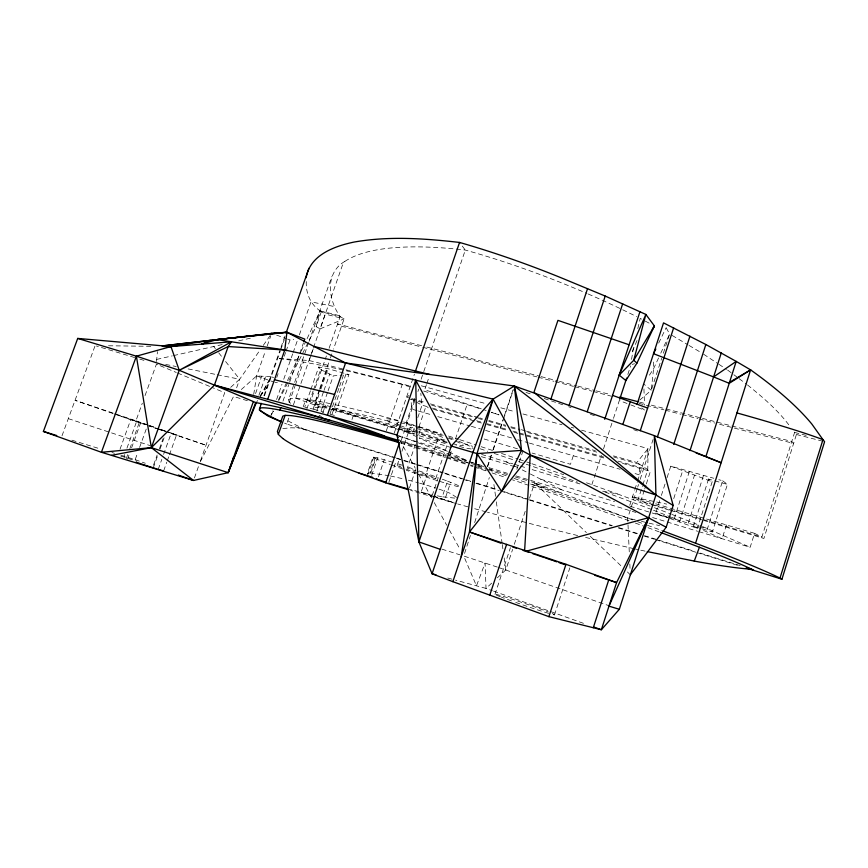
<?xml version="1.0" encoding="UTF-8"?>
<svg xmlns="http://www.w3.org/2000/svg" width="868" height="868" viewBox="0 0 868 868"><rect width="100%" height="100%" fill="white"/><g stroke="black" fill="none" stroke-linecap="round" stroke-linejoin="round"><path stroke-width="0.65" stroke-dasharray="4.34 3.25" d="M156.5 361.511L157.455 351.605M631.557 359.406L633.879 345.117M651.38 389.048L653.582 368.726L653.561 359.97M253.706 394.365L256.602 375.931L265.467 350.889M344.813 261.398C324.524 273.246 328.234 300.068 340.169 316.592L344.075 318.892L333.518 349.12M637.806 328.592L640.215 318.415L644.251 320.552M306.274 281.547C305.753 292.993 310.31 304.386 320.108 310.842L316.126 326.618L288.653 381.019M674.11 510.829L761.876 537.097L794.6 432.438L793.678 431.244M806.198 435.4L794.6 432.438L796.412 434.477L763.916 538.464L702.939 520.203M698.946 531.661L750.169 547.274L754.542 533.343L705.847 518.804M726.451 524.956L722.1 538.724L701.463 529.523M708.527 479.06L693.532 526.225L697.351 528.449L712.183 481.751L708.527 479.06L713.561 480.481M722.632 480.764L727.417 484.398L712.378 531.932L707.366 528.948L722.632 480.764L718.812 479.689M674.197 518.912L689.376 471.4M679.579 521.994L694.541 475.111M688.302 523.176L703.525 475.382M652.107 512.945L667.644 517.654L655.633 513.292L659.723 500.554M661.362 495.465L665.04 483.997M667.091 477.628L670.769 466.159L713.713 478.257M673.742 498.601L682.693 470.651M629.745 505.295L634.432 490.767M634.833 489.552L637.199 482.217M637.589 481.002L648.06 448.604L581.603 430.202M637.286 488.369L627.694 518.077L629.322 553.176M637.698 487.078L638.533 484.507M640.193 479.364L653.072 439.49M653.463 504.644L637.969 500.011L642.461 486.08M642.873 484.811L647.778 469.621L648.06 448.604L636.895 462.525L613.513 455.884M644.327 490.214L640.671 501.541L669.206 510.091M644.729 488.955L645.944 485.179M646.356 483.921L650.414 471.346L620.533 462.796M464.564 553.437L470.445 535.426M474.644 522.558L489.346 477.53M591.835 484.702L601.405 455.374M603.488 448.995L613.068 419.667M613.481 418.387L619.318 400.539L627.032 403.468M627.835 374.444L630.613 365.916M554.489 614.87L569.82 567.856M651.662 389.038L661.687 358.343M663.358 353.222L669.629 334.039L665.083 325.793M573.292 455.754L570.482 464.293L532.095 453.053M494.966 594.352L510.417 547.686M497.331 577.838L505.827 569.896L512.608 549.422M514.301 544.301L525.303 511.024M529.545 498.221L534.623 482.868L528.145 480.894M516.872 469.273L523.133 450.427M487.349 466.572L491.212 455.027M492.926 449.895L503.668 417.834M504.514 415.284L513.031 389.83M487.707 466.441L491.559 454.93M493.274 449.808L503.114 420.405M503.548 419.125L513.389 389.71M435.747 478.594L447.736 443.147M469.881 463.588L449.429 456.861L452.011 449.201M455.461 439.002L467.092 404.553M437.342 495.845L442.257 496.8L447.541 481.132L441.736 478.973M445.62 497.277L450.644 482.369M426.448 384.643L424.723 389.721L486.167 410.499M426.882 383.374L429.042 377.027M409.436 487.979L415.631 469.74L405.193 466.138M419.146 470.955L427.349 473.776L421.099 492.221L409.023 489.194M414.589 398.412L406.278 422.705L408.795 423.92M421.143 379.24L423.334 372.839M423.768 371.558L465.302 250.093L460.268 243.398M417.92 391.522L418.756 389.092M388.994 481.859L395.407 463.089L404.032 465.736M397.164 465.335L399.334 458.998M401.927 451.393L410.152 427.306M398.434 428.315L412.68 432.579L414.383 427.599M417.79 417.616L422.043 405.15L420.817 393.334M418.929 426.915L425.7 407.07L428.293 407.819M415.371 444.514L407.331 468.123L408.264 468.416A20.463 0.792 18.8 0 1 415.729 470.868M418.767 434.564L420.459 429.595M373.826 457.024L367.804 474.579L367.424 473.32L372.958 457.219L377.678 457.87L393.28 462.438M367.424 473.32L370.05 472.886L375.03 458.402L372.958 457.219M386.293 430.94L402.231 384.513L411.085 387.204M371.688 475.306L377.678 457.87M378.426 476.847L384.296 459.704M394.278 432.969L414.427 374.151M332.086 414.036L347.048 370.994M310.842 389.591L318.73 367.055L328.028 368.694L348.903 374.564L334.668 415.533L329.775 414.058M351.974 419.515L353.981 413.7M329.091 348.263L340.169 316.592L321.301 311.786L316.126 326.618L320.129 328.853L325.272 314.086L320.108 310.842L306.382 340.213M327.171 406.983L310.321 401.949L314.791 389.168M315.236 387.887L326.411 355.934M319.305 389.808L314.411 403.794L327.323 407.667M319.749 388.538L329.959 359.298M330.404 358.017L333.073 350.39M319.706 390.079L313.077 409.067L313.337 408.144L316.429 407.342L326.498 407.938L418.029 435.389M320.151 388.81L327.225 368.553M310.408 390.839L304.711 407.114L313.869 409.251L320.509 390.242M320.954 388.972L328.028 368.694M316.972 410.564L323.558 391.685M324.003 390.426L329.71 374.065M321.062 410.933L327.616 392.152M328.05 390.893L333.29 375.866L342.231 375.117M322.809 412.832L325.478 405.182M329.959 413.993L339.138 387.584M339.572 386.325L343.511 375.009L348.903 374.564M290.639 403.294L289.066 401.851L288.567 399.681L308.639 342.567M309.084 341.298L331.826 276.567M289.12 402.795L294.936 386.26M295.38 384.991L303.42 362.086M415.208 464.293L286.7 424.018L289.369 416.412M293.384 404.987L343.468 262.288M402.231 384.513C361.088 374.227 319.901 363.215 277.684 358.419L309.16 360.524L313.641 347.753M303.192 406.897L305.84 399.323L405.117 428.976L412.68 432.579M306.838 408.991L313.077 391.164M313.522 389.884L320.639 369.518L318.73 367.055M370.755 472.941L375.736 458.705M194.432 477.942L198.881 465.346M263.905 395.7L280.559 348.556M281.015 347.287L285.518 334.549M264.447 395.862L280.321 350.943M280.765 349.695L284.281 339.724M276.784 377.45L278.096 373.696M284.27 356.216L285.594 352.462M286.039 351.214L289.999 339.974L293.731 339.279M270.339 417.291L273.019 409.674M276.588 399.53L281.948 384.318M283.738 379.24L292.679 353.873M293.124 352.603L297.138 341.189M299.373 334.853L310.994 301.869L334.864 306.643M282.968 401.146L288.773 384.622M289.673 382.094L303.453 342.893M267.246 345.887L270.794 335.873M255.55 393.584L261.702 376.202M258.924 395.255L265.586 376.408M236.617 387.833L239.677 379.229L259.489 350.835M163.683 470.814L166.775 462.188M167.22 460.951L168.989 456.015M169.434 454.789L176.508 435.063L170.551 432.926M153.506 465.129L157.119 455.082M159.376 448.81L162.989 438.774M153.289 467.841L157.792 455.309M160.048 449.038L164.106 437.743M158.215 469.382L161.806 459.389M163.596 454.398L171.224 433.165L206.02 445.241L157.683 428.955M120.012 449.244L130.818 419.45L147.256 424.929M112.938 413.493L75.049 400.311L135.94 420.785L142.319 403.164M145.043 395.613L156.435 364.159L158.92 365.189M124.645 454.517L123.723 457.056L124.428 457.262A24.228 0.564 18.5 0 1 136.862 461.266M126.945 448.17L136.602 421.512L145.151 424.463M126.196 458.727L128.019 453.704M129.842 448.669L139.401 422.271M127.487 459.194L129.31 454.159M131.589 447.866L140.692 422.716M120.967 455.277L135.18 459.639L137.828 452.326M139.585 447.443L146.627 427.967M62.008 435.801L95.144 345.594M632.371 351.475L638.045 338.108M658.562 357.963L653.582 368.726L647.962 377.45M660.776 353.178L669.629 334.039M273.192 411.172L271.478 414.839L273.387 411.248M278.346 400.159L286.928 381.811M287.503 380.585L300.654 352.441M301.229 351.214L305.807 341.428M658.682 343.077L666.114 327.735M278.878 400.365L288.035 382.235M256.255 402.785L257.557 400.517M260.161 395.982L271.217 376.712L273.615 377.591M260.443 396.318L271.217 376.712L256.602 375.931L240.566 390.199M263.297 345.377L270.154 335.547M260.302 396.253L268.06 385.642M491.668 583.133L486.015 588.417L455.57 580.149M408.991 395.428L406.994 397.24L425.179 402.405M230.693 387.323L239.677 379.229L225.43 361.283M639.749 400.072L651.25 390.318L643.752 383.992M288.567 399.681L291.073 398.455L296.802 398.26A347.167 20.268 18.3 0 1 332.249 404.076M320.129 328.853L344.075 318.892L325.272 314.086M632.197 364.376L634.573 363.735M282.816 428.532L291.518 427.783L301.163 428.141L395.428 457.664M156.696 359.417L172.244 355.891M173.535 355.598L222.924 344.412M238.733 340.831L253.228 337.543M275.015 382.441L277.369 382.376M108.511 345.768L152.616 346.332M454.691 498.091L442.257 496.8M370.05 472.886L389.124 475.697M602.663 491.179L617.723 494.044L651.955 506.749M165.647 364.419L176.226 366.535M188.117 368.911L215.882 374.466M217.206 374.726L239.677 379.229M390.318 475.935L403.414 478.897M634.378 497.364L666.7 504.102M640.779 550.214L646.009 551.321M432.448 495.867L421.099 492.221L432.427 494.89L438.253 477.671L427.349 473.776M634.193 548.76L584.142 537.108M635.517 549.053L638.154 549.661M635.202 519.856L627.694 518.077L529.99 483.834L562.464 493.393M641.463 521.342L646.465 522.536M649.101 523.165L659.626 525.661M577.643 535.534L569.842 533.657A286.136 22.318 15.3 0 1 487.49 512.239M320.108 310.842L339.627 315.724M309.16 360.524L411.584 386.401M388.614 421.186L375.475 417.855A322.95 18.738 18.3 0 0 332.173 408.654M796.412 434.477L823.32 441.345M421.598 345.714L337.587 323.97L341.515 326.227L421.447 346.961M426.85 347.07L539.744 376.267M541.057 376.614L558.113 381.03M559.426 381.367L576.493 385.783M577.806 386.119L594.873 390.535M596.186 390.871L610.627 394.614M639.499 402.079L646.063 403.783M651.315 405.139L701.203 418.04M702.516 418.376L791.779 441.476L793.602 443.45L716.284 423.41M422.759 347.298L536.76 376.853M538.073 377.2L553.795 381.28M555.108 381.616L573.455 386.369M574.768 386.716L591.802 391.132M593.104 391.468L611.452 396.22M638.978 403.36L663.868 409.815M665.181 410.152L680.903 414.231M682.215 414.568L697.937 418.647M699.25 418.994L714.972 423.063M408.394 480.178L414.633 481.794A45.733 4.231 15 0 1 418.365 482.814M447.736 578.023L454.268 579.802M421.305 385.804L486.471 403.848M500.803 407.819L515.136 411.79M522.959 413.96L562.052 424.788M571.177 427.306L573.781 428.032M714.82 480.839L727.417 484.398M430.376 403.88L478.431 417.53M479.733 417.899L482.326 418.636M488.825 420.481L505.708 425.277M510.905 426.752L519.997 429.334M521.299 429.703L525.194 430.81M526.496 431.179L595.329 450.72M417.063 410.651L411.899 409.154L410.824 399.258L425.125 403.327M431.624 405.172L477.129 418.116M478.431 418.484L482.337 419.591M488.836 421.436L505.74 426.242M510.937 427.729L520.04 430.311M527.842 432.535L596.761 452.13M613.665 456.937L639.673 464.337L639.564 474.894L633.065 473.017M427.23 406.636L422.043 405.15L415.663 401.797M432.416 408.112L471.335 419.233M476.532 420.709L481.718 422.195M486.905 423.682L507.661 429.606M512.858 431.092L518.044 432.568M519.335 432.937L603.661 457.024M617.94 461.103L647.778 469.621L636.895 462.525M433.49 409.305L481.545 423.052M486.742 424.539L507.53 430.474M514.019 432.34L517.925 433.447M519.216 433.826L604.953 458.337M418.365 411.02L431.287 414.752M437.743 416.618L470.065 425.949M471.357 426.318L480.405 428.933M485.559 430.419L512.652 438.242M517.816 439.74L528.135 442.713M529.426 443.092L620.077 469.262M417.063 428.618L421.392 429.866A20.409 1.421 18.8 0 1 444.557 438.134M484.149 439.013L519.238 449.288M650.49 502.257L632.457 496.876L637.969 500.011M655.633 503.798L704.566 518.413M332.346 408.535L397.132 427.924M654.743 505.035L672.819 510.438M332.487 409.208L397.034 428.553M398.325 428.933L415.11 433.967M670.508 510.482L701.648 519.813M419.331 435.779L447.866 444.329M481.599 454.441L512.717 463.772M514.008 464.163L519.183 465.715M520.485 466.105L526.952 468.047M532.138 469.599L581.332 484.355M451.544 447.682L419.157 437.939L447.682 451.447M481.339 456.655L517.61 467.559L513.064 465.27M313.869 409.251L323.656 412.202M655.633 513.292L666.776 516.666M668.013 517.035L698.469 526.258M699.749 526.637L707.366 528.948M134.659 357.562L96.413 345.974M139.781 359.113L144.913 360.665M120.826 456.177L122.757 456.763M423.747 391.045L481.154 409.012M417.389 426.535L406.669 423.28A45.939 3.201 18.8 0 0 403.891 422.488M398.965 436.279L445.262 450.308M540.753 479.223L614.555 501.574M630.092 506.283L650.816 512.554M701.073 528.504L693.532 526.225L699.196 528.579M702.32 528.883L712.378 531.932M415.229 445.219L401.049 440.901L414.6 401.244L410.824 399.258M416.521 445.609L446.174 454.648M447.465 455.038L468.091 461.32M470.673 462.112L482.348 465.671M488.836 467.646L508.29 473.57M516.059 475.935L635.908 512.456M652.627 517.556L697.655 531.27M449.429 456.861L470 463.143M471.291 463.534L476.434 465.107M477.726 465.498L484.149 467.461M489.302 469.035L507.422 474.557M515.191 476.933L526.854 480.492M247.423 400.723L233.557 396.448L199.77 462.828L224.703 392.727L212.291 387.529M71.892 440.195L100.308 448.93M111.929 452.499L114.511 453.291M176.508 435.063L169.195 432.655M396.719 458.065L443.201 472.626M444.492 473.027L470.326 481.111M476.782 483.14L497.44 489.606M503.896 491.624L528.428 499.317M529.719 499.718L612.363 525.596M618.819 527.625L638.186 533.69M644.642 535.708L657.553 539.755M658.845 540.156L695.008 551.484M700.172 553.1L740.198 565.632M416.499 464.695L461.743 478.876M463.035 479.288L470.792 481.718M475.968 483.335L499.241 490.626M500.532 491.028L611.712 525.878M618.179 527.896L637.568 533.983M644.034 536.001L654.374 539.245M655.665 539.646L695.745 552.211M697.037 552.612L739.71 565.979M441.953 549.151L459.888 554.804M399.747 440.803L448.138 456.438M421.588 492.416L431.895 495.715M433.186 496.127L453.801 502.724M400.973 442.224L414.937 446.716M416.206 447.129L445.436 456.655M433.707 496.268L453.888 502.756M463.772 443.439L472.572 446.315M480.113 448.767L482.63 449.591A260.4 15.201 18.6 0 1 487.74 451.284M68.312 418.636L150.24 445.653M526.019 392.444L533.126 394.81M491.353 412.354L498.991 414.871L491.288 412.224M446.716 457.078L467.071 463.772M497.288 567.075L463.729 556.008L476.467 585.835L485.082 563.05L486.015 588.417L492.351 590.696M498.503 567.488L607.85 605.311M544.236 398.521L563.788 405.117M165.918 431.32L160.428 429.432M477.552 466.149L486.492 469.132M487.718 469.545L506.652 475.87M470.695 464.998L473.114 465.801M477.953 467.429L486.416 470.272M117.994 415.251L136.602 421.512L130.818 419.45M147.506 425.526L156.414 428.532M160.027 429.551L164.41 431.038M514.019 478.387L527.538 482.999M149.6 425.732L159.224 429.02M158.931 429.183L149.621 426.004M568.659 406.766L571.068 407.602M135.94 420.785L148.536 425.179M149.795 425.624L156.099 427.815M161.133 429.573L177.517 435.291M114.196 413.938L145.043 424.68M590.37 414.275L595.155 415.956M256.602 375.931L273.789 382.007M295.782 398.217L321.41 407.363M135.18 459.639L145.325 463.262M493.621 591.151L584.88 623.842M633.662 429.671L637.405 431.016M276.567 335.124L286.342 338.65M287.558 339.095L289.999 339.974M586.475 482.771L617.723 494.044M670.031 518.521L697.351 528.449M632.62 519.878L534.623 482.868L586.388 532.572M637.546 521.679L646.172 524.825M647.409 525.281L663.434 531.129M629.061 520.767L611.17 514.257A286.983 12.998 18.6 0 0 512.467 479.809M635.387 523.078L644.251 526.312M605.018 492.026L652.324 509.776M396.947 435.02L467.819 461.006M469.089 461.461L474.156 463.317M475.414 463.783L484.279 467.027M489.335 468.894L491.874 469.816L492.427 473.819M648.005 527.711L659.224 531.91M670.769 466.159L712.183 481.751M630.83 404.911L644.74 410.217L641.875 407.971M654.439 507.704L670.573 513.91M671.81 514.388L701.246 526.019M653.582 510.265L670.573 516.916M671.756 517.382L680.078 520.691M447.541 481.132L454.539 483.91A46.069 1.769 18.8 0 1 458.814 485.82M702.472 526.507L750.169 547.274M448.094 438.025L453.91 440.391M284.596 423.161L286.7 424.018M305.308 429.855L285.887 419.808M160.157 365.71L176.302 372.47M177.539 372.99L211.054 387.009M375.03 458.402L379.848 460.474A46.069 1.769 18.8 0 0 390.209 464.467M406.354 431.884L415.663 436.289M448.886 452.011L468.167 461.147M444.557 441.367L438.101 438.221L425.385 475.707L428.705 476.749A20.463 0.792 18.8 0 0 435.031 478.018A20.463 0.792 18.8 0 0 418.3 471.747M534.623 482.868L546.2 488.554M320.639 369.518L333.29 375.866M506.239 461.83L511.925 464.695M522.243 469.892L529.187 473.396M530.337 473.971L562.052 489.953M754.542 533.343L761.876 537.097M645.25 321.095L651.369 324.339M305.84 399.323L310.321 401.949M319.088 415.251L321.475 416.651M672.147 335.449L687.923 344.78M689.051 345.453L701.452 352.788M703.633 354.231L717.803 363.594M718.899 364.31L726.527 369.356M727.623 370.083L732.852 373.989M733.905 374.77L738.093 377.906M739.135 378.687L746.469 384.155M747.511 384.947C762.712 397.24 777.902 410.076 789.576 425.884M590.294 536.326L622.519 567.271M627.401 571.958L630.331 574.779M456.535 497.429L451.241 493.805A45.733 4.231 15 0 0 437.244 488.543M213.691 346.506L215.373 348.611M218.725 352.831L222.078 357.052M399.562 439.761L415.284 468.232M418.55 474.167L431.646 497.885M434.271 502.626L446.705 525.173M449.32 529.914L459.801 548.891M493.914 484.496L495.595 496.507M496.333 501.845L502.105 543.205M502.29 544.54L503.039 549.878M504.156 557.885L505.827 569.896M629.832 563.972L630.081 569.375M643.937 388.907L644.544 405.15M400.69 443.081A286.983 12.998 18.6 0 1 445.403 457.479M446.651 457.892A286.983 12.998 18.6 0 1 466.724 464.488M470.51 465.747A286.983 12.998 18.6 0 1 473.038 466.583M474.308 467.006A286.983 12.998 18.6 0 1 485.733 470.814M492.102 472.941A286.983 12.998 18.6 0 1 506.109 477.66M335.015 404.683A347.167 20.268 18.3 0 1 402.155 421.577M403.522 421.956A347.167 20.268 18.3 0 1 406.278 422.705A286.44 16.807 18.6 0 1 413.862 425.07M344.867 261.42A343.836 96.305 20.7 0 1 465.27 250.06A283.109 79.574 22.2 0 1 586.985 293.471M418.973 426.665A286.44 16.807 18.6 0 1 441.128 433.685M448.528 436.061A286.44 16.807 18.6 0 1 458.478 439.273M459.736 439.675A286.44 16.807 18.6 0 1 476.076 445.013M481.132 446.684A286.44 16.807 18.6 0 1 492.547 450.459M501.454 453.432A286.44 16.807 18.6 0 1 517.979 458.988M519.248 459.422A286.44 16.807 18.6 0 1 525.596 461.581M526.854 462.004A286.44 16.807 18.6 0 1 530.663 463.306M531.932 463.74A286.44 16.807 18.6 0 1 563.701 474.731M588.2 294.002A283.109 79.574 22.2 0 1 636.656 316.636M494.152 453.411A260.4 15.201 18.6 0 1 514.691 460.3M518.532 461.602A260.4 15.201 18.6 0 1 524.923 463.783M526.203 464.217A260.4 15.201 18.6 0 1 577.535 482.12M552.265 613.557A31.66 0.998 19 0 1 552.547 614.468M548.641 613.361A31.66 0.998 19 0 1 512.684 601.318M511.491 600.884A31.66 0.998 19 0 1 501.4 597.13M500.445 596.761A31.66 0.998 19 0 1 506.793 597.477A31.66 0.998 19 0 1 548.326 611.962M486.189 511.881A286.136 22.318 15.3 0 1 473.19 508.301M467.993 506.858A286.136 22.318 15.3 0 1 457.675 503.961M456.384 503.603A286.136 22.318 15.3 0 1 435.953 497.765M434.684 497.407A286.136 22.318 15.3 0 1 410.64 490.355M471.15 448.93A45.939 3.201 18.8 0 1 456.069 445.544M447.107 442.93A45.939 3.201 18.8 0 1 418.853 433.566M415.349 432.297A45.939 3.201 18.8 0 1 399.681 426.264M398.369 425.721A45.939 3.201 18.8 0 1 392.618 423.215L387.931 420.839A45.939 3.201 18.8 0 1 397.631 420.796M418.517 426.893A45.939 3.201 18.8 0 1 443.201 435.302M449.255 437.548A45.939 3.201 18.8 0 1 453.997 439.371M458.619 441.215A45.939 3.201 18.8 0 1 460.713 442.083L467.602 445.143A45.939 3.201 18.8 0 1 472.93 448.669M456.036 441.28A35.718 2.485 18.8 0 1 454.214 444.08M447.074 442.116A35.718 2.485 18.8 0 1 401.58 425.982M399.757 425.136A35.718 2.485 18.8 0 1 396.578 423.421L395.602 422.412A35.718 2.485 18.8 0 1 399.085 422.477M400.517 422.759A35.718 2.485 18.8 0 1 413.483 426.199M415.815 426.893A35.718 2.485 18.8 0 1 443.57 436.3M444.915 440.087A20.409 1.421 18.8 0 1 441.443 439.186L437.179 437.949A20.409 1.421 18.8 0 1 419.244 431.787M418.213 431.385A20.409 1.421 18.8 0 1 413.602 427.74M419.613 483.161A45.733 4.231 15 0 1 435.899 488.098M458.456 486.677A46.069 1.769 18.8 0 1 438.318 480.937M437.125 480.557A46.069 1.769 18.8 0 1 417.269 474.036M416.054 473.624A46.069 1.769 18.8 0 1 406.343 470.282M402.817 469.035A46.069 1.769 18.8 0 1 391.338 464.89M424.463 475.425A20.463 0.792 18.8 0 1 405.432 468.883M401.721 467.483A20.463 0.792 18.8 0 1 400.528 466.062"/><path stroke-width="1.3" d="M261.203 403.338L259.402 410.097L268.125 416.152L281.275 421.794M524.641 550.312L530.261 455.092L514.312 386.01L345.572 362.965L284.769 349.988L217.098 339.583L201.745 344.14L210.132 340.375L286.928 332.249L304.787 339.106L303.898 341.634M630.331 574.779L666.201 527.223L673.167 505.447L654.32 435.627L655.937 494.966L619.329 609.293L601.361 629.745L548.88 616.649L452.857 581.668L469.49 531.976L477.042 453.606L493.078 399.128L514.312 386.01L654.32 435.627L721.134 462.731L705.836 456.731L736.205 361.403L705.847 344.509L663.532 322.885L637.101 404.217M267.713 399.313L284.769 349.988L286.928 332.249L271.684 333.366L161.98 345.941L210.132 340.375L170.953 346.571L136.395 356.184L77.719 338.422L43.4 431.439L101.415 452.282L193.542 480.46L228.197 472.669L256.255 402.785L179.242 370.278L136.395 356.184L101.415 452.282L151.357 447.649L228.197 472.669L255.713 402.557C304.104 411.736 351.366 426.199 398.477 440.401M461.19 556.779L477.042 453.606L521.516 450.384L666.201 527.223M306.176 277.717C309.757 255.062 334.484 246.111 354.144 242.053C388.994 235.912 424.604 238.461 459.552 242.443A300.024 84.12 22.3 0 1 570.775 281.774L605.213 296.053L645.868 314.444L654.418 325.956L636.938 363.106L625.839 380.531L619.199 375.095L645.868 314.444L633.727 360.274L619.199 375.095M736.943 412.929A313.022 14.496 13.3 0 1 822.962 439.664L824.6 441.682L781.938 579.216L779.996 578.099L822.962 439.664L811.895 424.126A315.768 88.851 22.2 0 0 750.603 369.876L736.205 361.403L713.605 376.918L653.539 353.71L655.817 348.99M779.996 578.099A313.489 14.279 18.6 0 0 695.583 543.205L750.603 369.876L729.565 382.267M690.017 450.622L721.275 352.94M673.731 444.449L705.847 344.509M593.289 627.727L608.772 579.791L565.979 564.298L469.49 531.976L530.261 455.092L655.937 494.966L673.167 505.447M657.412 436.929L689.951 336.133M640.302 430.669L673.644 327.844M604.725 419.309L639.966 311.623M619.719 399.291L626.642 378.101M548.88 616.649L565.979 564.298M622.866 424.354L630.244 401.71L612.558 395.385M587.202 411.736L622.692 303.746M569.082 405.486L605.213 296.053M550.844 399.291L587.571 288.567M489.715 595.307L506.608 544.355M533.983 392.238L557.929 320.357L629.116 344.78M440.282 549.346L418.897 541.903L451.295 446.043L493.078 399.128L521.516 450.384L501.574 491.375L477.042 453.606L451.295 446.043L415.729 380.162L396.947 435.02L418.897 541.903L432.069 573.77L452.857 581.668M282.729 438.459A347.547 26.984 15.7 0 0 359.005 473.093L385.717 482.825L399.02 443.939M415.305 371.591L459.552 242.443M233.492 457.317L228.197 472.669L253.369 401.58M275.308 333.138L217.098 339.583L286.928 332.249L345.572 362.965L327.388 415.186L214.407 385.121L151.357 447.649L111.505 455.353M285.963 333.279L308.921 268.299M259.413 408.437A383.721 17.067 18.4 0 1 279.832 410.043L280.733 407.504M278.357 434.325L285.138 415.349L290.726 415.598A347.623 15.667 18.4 0 1 399.443 442.691L392.086 439.36A383.721 17.067 18.4 0 0 312.534 417.497L279.832 410.043M178.32 475.035L193.542 480.46L151.357 447.649L179.242 370.278L170.953 346.571L77.719 338.422M694.259 561.086L699.424 547.241L660.472 532.377M525.867 551.299L648.635 517.664L608.967 606.135L619.329 609.293M648.635 517.664L616.562 582.602L601.361 629.745L593.755 627.021M652.356 329.373L654.418 325.956L633.727 360.274L636.938 363.106M163.162 346.473L170.953 346.571L231.485 341.797L228.186 346.56L214.407 385.121L329.883 420.372M750.603 369.876L729.229 383.309L713.605 376.918M231.485 341.797L179.242 370.278L228.186 346.56L284.769 349.988M285.138 415.349L282.784 416.152L277.391 431.494L278.422 434.499L282.708 438.459M266.411 334.56L271.684 333.366M647.322 551.603L694.997 561.227A291.181 22.633 15.2 0 0 751.818 569.278L753.923 570.439M314.086 346.473L429.899 374.488M345.572 362.965L493.078 399.128L472.843 452.51L432.069 573.77L435.986 574.833M274.451 379.728L334.603 394.473M619.817 396.991L638.186 401.743M397.175 485.82L407.83 488.858M157.52 469.176L161.025 470.228A24.228 0.564 18.5 0 0 163.119 470.781M43.4 431.439L56.713 435.53M746.654 567.661L751.818 569.278A286.798 12.987 18.6 0 0 699.424 547.241M746.165 568.008L781.938 579.216M359.037 473.093L372.73 477.378M388.571 483.118L395.949 485.44M156.457 468.839L147.278 465.91A24.228 0.564 18.5 0 1 141.256 463.913M392.086 439.36L398.434 441.4M512.695 546.992L516.493 548.229M523.133 550.431L528.829 552.341M532.67 553.632L536.522 554.934M594.84 575.3L616.562 582.602L608.772 579.791M537.661 555.314L544.507 557.647M545.603 558.015L552.211 560.272M553.35 560.663L556.779 561.846M559.068 562.638L564.591 564.558M378.849 479.744L386.434 482.445M469.49 531.976L500.782 543.151M384.567 435.953L327.388 415.186L396.947 435.02L398.26 437.385M630.244 401.71L647.636 408.058M663.434 531.129L695.583 543.205M696.103 452.977L704.621 456.253M376.343 478.767L377.591 479.299M534.373 392.64L655.937 494.966L514.312 386.01L521.516 450.384M259.402 409.587L259.716 409.989A373.294 16.937 18.4 0 0 281.232 421.707M136.395 356.184L151.357 447.649M415.729 380.162L418.897 541.903M408.101 489.595A286.136 22.318 15.3 0 1 385.707 482.825M140.041 463.512A24.228 0.564 18.5 0 1 136.385 462.275"/></g></svg>
